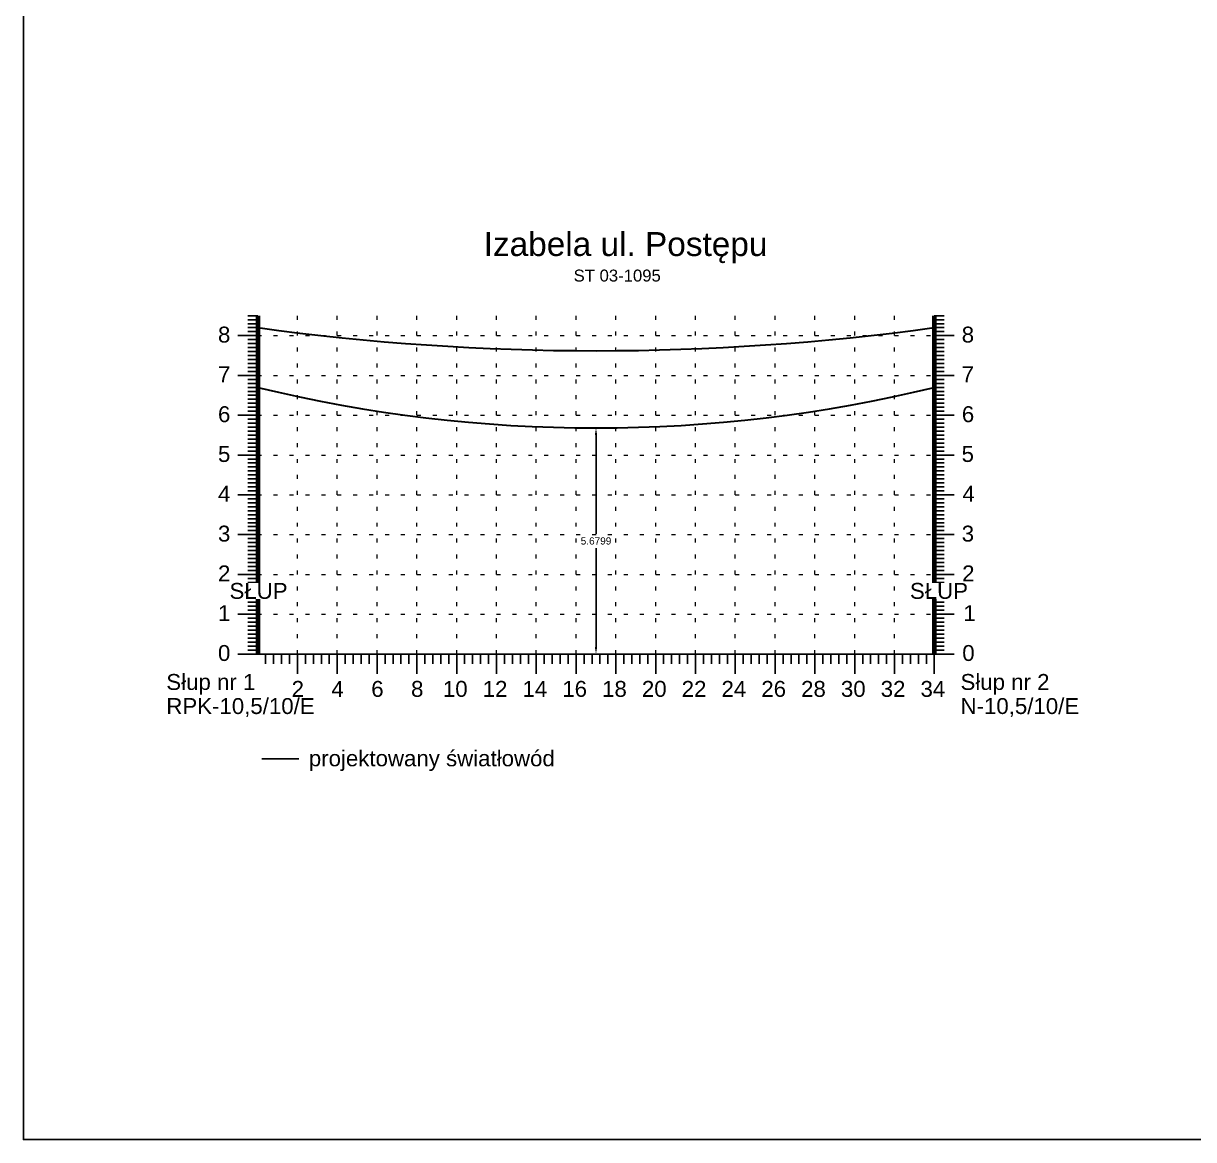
# Model space of a CAD drawing. Header units: metres. Extents: x -155 to 1812, y 681 to 886.
# Drawn here: x 684.54 to 713.94, y 740.52 to 768.57 of the extents above; entities that cross this region are included whole.
import ezdxf

# ---------------------------------------------------------------- set-up
doc = ezdxf.new("R2010")
doc.units = ezdxf.units.M
doc.header["$MEASUREMENT"] = 0
doc.linetypes.add('ACAD_ISO07W100', pattern=[3, 0, -3])
doc.styles.get("Standard").update_dxf_attribs({"font": 'arial.ttf'})
doc.dimstyles.get("Standard").update_dxf_attribs({"dimtxt": 0.18, "dimasz": 0.18, "dimexe": 0.18, "dimexo": 0.0625, "dimgap": 0.09, "dimtad": 0, "dimtih": 1, "dimtoh": 1, "dimdec": 4, "dimzin": 0, "dimdsep": 46, "dimtxsty": 'Standard', "dimcen": 0.09, "dimadec": 0, "dimazin": 0, "dimtfac": 1, "dimtdec": 4, "dimtofl": 0, "dimtmove": 0, "dimatfit": 3, "dimfxl": 1, "dimtolj": 1, "dimtzin": 0, "dimarcsym": 0})

# ---------------------------------------------------------------- blocks, each defined once
blk = doc.blocks.new('*D270')
at = {"color": 0, "lineweight": -2}
for p, q in [((698.866, 758.401), (698.749, 758.401)), ((698.929, 758.221), (698.929, 755.743)), ((698.929, 752.901), (698.929, 755.379)), ((693.091, 752.721), (699.109, 752.721))]:
    blk.add_line(p, q, dxfattribs=at)
at = {"color": 0}
for points in [[(698.959, 758.221), (698.899, 758.221), (698.929, 758.401)], [(698.899, 752.901), (698.959, 752.901), (698.929, 752.721)]]:
    blk.add_solid(points, dxfattribs=at)
at = {"layer": 'Defpoints', "color": 0}
for p in [(698.929, 758.401), (693.029, 752.721), (698.929, 752.721)]:
    blk.add_point(p, dxfattribs=at)
at = {"color": 0, "lineweight": 25, "insert": (698.929, 755.561), "char_height": 0.18, "attachment_point": 5}
blk.add_mtext('\\A1;5.6799', dxfattribs=at)

msp = doc.modelspace()

# ---------------------------------------------------------------- linework, layer by layer
for p, q in [((690.42872, 761.22119), (690.17872, 761.22119)), ((690.42872, 761.22119), (690.42872, 752.72119)), ((707.42872, 761.22119), (707.42872, 752.72119)), ((707.42872, 761.22119), (707.67872, 761.22119)), ((690.42872, 761.12119), (690.17872, 761.12119)), ((690.42872, 761.02119), (690.17872, 761.02119)), ((690.42872, 760.92119), (690.17872, 760.92119)), ((707.42872, 761.12119), (707.67872, 761.12119)), ((707.42872, 761.02119), (707.67872, 761.02119)), ((707.42872, 760.92119), (707.67872, 760.92119)), ((690.42872, 760.72119), (689.92872, 760.72119)), ((690.42872, 760.72119), (689.92872, 760.72119)), ((690.42872, 760.82119), (690.17872, 760.82119)), ((690.42872, 760.62119), (690.17872, 760.62119)), ((707.42872, 760.82119), (707.67872, 760.82119)), ((707.42872, 760.72119), (707.92872, 760.72119)), ((707.42872, 760.72119), (707.92872, 760.72119)), ((707.42872, 760.62119), (707.67872, 760.62119)), ((690.42872, 760.52119), (690.17872, 760.52119)), ((690.42872, 760.42119), (690.17872, 760.42119)), ((690.42872, 760.32119), (690.17872, 760.32119)), ((707.42872, 760.52119), (707.67872, 760.52119)), ((707.42872, 760.42119), (707.67872, 760.42119)), ((707.42872, 760.32119), (707.67872, 760.32119)), ((690.42872, 760.22119), (690.17872, 760.22119)), ((690.42872, 760.12119), (690.17872, 760.12119)), ((690.42872, 760.02119), (690.17872, 760.02119)), ((707.42872, 760.22119), (707.67872, 760.22119)), ((707.42872, 760.12119), (707.67872, 760.12119)), ((707.42872, 760.02119), (707.67872, 760.02119)), ((690.42872, 759.72119), (689.92872, 759.72119)), ((690.42872, 759.72119), (689.92872, 759.72119)), ((690.42872, 759.92119), (690.17872, 759.92119)), ((690.42872, 759.82119), (690.17872, 759.82119)), ((707.42872, 759.92119), (707.67872, 759.92119)), ((707.42872, 759.82119), (707.67872, 759.82119)), ((707.42872, 759.72119), (707.92872, 759.72119)), ((707.42872, 759.72119), (707.92872, 759.72119)), ((690.42872, 759.62119), (690.17872, 759.62119)), ((690.42872, 759.52119), (690.17872, 759.52119)), ((690.42872, 759.42119), (690.17872, 759.42119)), ((707.42872, 759.62119), (707.67872, 759.62119)), ((707.42872, 759.52119), (707.67872, 759.52119)), ((707.42872, 759.42119), (707.67872, 759.42119)), ((690.42872, 759.32119), (690.17872, 759.32119)), ((690.42872, 759.22119), (690.17872, 759.22119)), ((690.42872, 759.12119), (690.17872, 759.12119)), ((707.42872, 759.32119), (707.67872, 759.32119)), ((707.42872, 759.22119), (707.67872, 759.22119)), ((707.42872, 759.12119), (707.67872, 759.12119)), ((690.42872, 759.02119), (690.17872, 759.02119)), ((690.42872, 758.92119), (690.17872, 758.92119)), ((690.42872, 758.82119), (690.17872, 758.82119)), ((707.42872, 759.02119), (707.67872, 759.02119)), ((707.42872, 758.92119), (707.67872, 758.92119)), ((707.42872, 758.82119), (707.67872, 758.82119)), ((690.42872, 758.72119), (689.92872, 758.72119)), ((690.42872, 758.72119), (689.92872, 758.72119)), ((690.42872, 758.62119), (690.17872, 758.62119)), ((690.42872, 758.52119), (690.17872, 758.52119)), ((707.42872, 758.72119), (707.92872, 758.72119)), ((707.42872, 758.72119), (707.92872, 758.72119)), ((707.42872, 758.62119), (707.67872, 758.62119)), ((707.42872, 758.52119), (707.67872, 758.52119)), ((690.42872, 758.42119), (690.17872, 758.42119)), ((690.42872, 758.32119), (690.17872, 758.32119)), ((707.42872, 758.42119), (707.67872, 758.42119)), ((707.42872, 758.32119), (707.67872, 758.32119)), ((690.42872, 758.22119), (690.17872, 758.22119)), ((690.42872, 758.12119), (690.17872, 758.12119)), ((690.42872, 758.02119), (690.17872, 758.02119)), ((707.42872, 758.22119), (707.67872, 758.22119)), ((707.42872, 758.12119), (707.67872, 758.12119)), ((707.42872, 758.02119), (707.67872, 758.02119)), ((690.42872, 757.72119), (689.92872, 757.72119)), ((690.42872, 757.72119), (689.92872, 757.72119)), ((690.42872, 757.92119), (690.17872, 757.92119)), ((690.42872, 757.82119), (690.17872, 757.82119)), ((707.42872, 757.92119), (707.67872, 757.92119)), ((707.42872, 757.82119), (707.67872, 757.82119)), ((707.42872, 757.72119), (707.92872, 757.72119)), ((707.42872, 757.72119), (707.92872, 757.72119)), ((690.42872, 757.62119), (690.17872, 757.62119)), ((690.42872, 757.52119), (690.17872, 757.52119)), ((690.42872, 757.42119), (690.17872, 757.42119)), ((707.42872, 757.62119), (707.67872, 757.62119)), ((707.42872, 757.52119), (707.67872, 757.52119)), ((707.42872, 757.42119), (707.67872, 757.42119)), ((690.42872, 757.32119), (690.17872, 757.32119)), ((690.42872, 757.22119), (690.17872, 757.22119)), ((690.42872, 757.12119), (690.17872, 757.12119)), ((707.42872, 757.32119), (707.67872, 757.32119)), ((707.42872, 757.22119), (707.67872, 757.22119)), ((707.42872, 757.12119), (707.67872, 757.12119)), ((690.42872, 757.02119), (690.17872, 757.02119)), ((690.42872, 756.92119), (690.17872, 756.92119)), ((690.42872, 756.82119), (690.17872, 756.82119)), ((707.42872, 757.02119), (707.67872, 757.02119)), ((707.42872, 756.92119), (707.67872, 756.92119)), ((707.42872, 756.82119), (707.67872, 756.82119)), ((690.42872, 756.72119), (689.92872, 756.72119)), ((690.42872, 756.72119), (689.92872, 756.72119)), ((690.42872, 756.62119), (690.17872, 756.62119)), ((690.42872, 756.52119), (690.17872, 756.52119)), ((707.42872, 756.72119), (707.92872, 756.72119)), ((707.42872, 756.72119), (707.92872, 756.72119)), ((707.42872, 756.62119), (707.67872, 756.62119)), ((707.42872, 756.52119), (707.67872, 756.52119)), ((690.42872, 756.42119), (690.17872, 756.42119)), ((690.42872, 756.32119), (690.17872, 756.32119)), ((690.42872, 756.22119), (690.17872, 756.22119)), ((707.42872, 756.42119), (707.67872, 756.42119)), ((707.42872, 756.32119), (707.67872, 756.32119)), ((707.42872, 756.22119), (707.67872, 756.22119)), ((690.42872, 756.12119), (690.17872, 756.12119)), ((690.42872, 756.02119), (690.17872, 756.02119)), ((690.42872, 755.92119), (690.17872, 755.92119)), ((707.42872, 756.12119), (707.67872, 756.12119)), ((707.42872, 756.02119), (707.67872, 756.02119)), ((707.42872, 755.92119), (707.67872, 755.92119)), ((690.42872, 755.72119), (689.92872, 755.72119)), ((690.42872, 755.72119), (689.92872, 755.72119)), ((690.42872, 755.82119), (690.17872, 755.82119)), ((690.42872, 755.62119), (690.17872, 755.62119)), ((707.42872, 755.82119), (707.67872, 755.82119)), ((707.42872, 755.72119), (707.92872, 755.72119)), ((707.42872, 755.72119), (707.92872, 755.72119)), ((707.42872, 755.62119), (707.67872, 755.62119)), ((690.42872, 755.52119), (690.17872, 755.52119)), ((690.42872, 755.42119), (690.17872, 755.42119)), ((690.42872, 755.32119), (690.17872, 755.32119)), ((707.42872, 755.52119), (707.67872, 755.52119)), ((707.42872, 755.42119), (707.67872, 755.42119)), ((707.42872, 755.32119), (707.67872, 755.32119)), ((690.42872, 755.22119), (690.17872, 755.22119)), ((690.42872, 755.12119), (690.17872, 755.12119)), ((690.42872, 755.02119), (690.17872, 755.02119)), ((707.42872, 755.22119), (707.67872, 755.22119)), ((707.42872, 755.12119), (707.67872, 755.12119)), ((707.42872, 755.02119), (707.67872, 755.02119)), ((690.42872, 754.72119), (689.92872, 754.72119)), ((690.42872, 754.72119), (689.92872, 754.72119)), ((690.42872, 754.92119), (690.17872, 754.92119)), ((690.42872, 754.82119), (690.17872, 754.82119)), ((707.42872, 754.92119), (707.67872, 754.92119)), ((707.42872, 754.82119), (707.67872, 754.82119)), ((707.42872, 754.72119), (707.92872, 754.72119)), ((707.42872, 754.72119), (707.92872, 754.72119)), ((690.42872, 754.62119), (690.17872, 754.62119)), ((690.42872, 754.52119), (690.17872, 754.52119)), ((690.42872, 754.42119), (690.17872, 754.42119)), ((707.42872, 754.62119), (707.67872, 754.62119)), ((707.42872, 754.52119), (707.67872, 754.52119)), ((707.42872, 754.42119), (707.67872, 754.42119)), ((690.42872, 754.32119), (690.17872, 754.32119)), ((690.42872, 754.22119), (690.17872, 754.22119)), ((690.42872, 754.12119), (690.17872, 754.12119)), ((707.42872, 754.32119), (707.67872, 754.32119)), ((707.42872, 754.22119), (707.67872, 754.22119)), ((707.42872, 754.12119), (707.67872, 754.12119)), ((690.42872, 754.02119), (690.17872, 754.02119)), ((690.42872, 753.92119), (690.17872, 753.92119)), ((690.42872, 753.82119), (690.17872, 753.82119)), ((707.42872, 754.02119), (707.67872, 754.02119)), ((707.42872, 753.92119), (707.67872, 753.92119)), ((707.42872, 753.82119), (707.67872, 753.82119)), ((690.42872, 753.72119), (689.92872, 753.72119)), ((690.42872, 753.72119), (689.92872, 753.72119)), ((690.42872, 753.62119), (690.17872, 753.62119)), ((707.42872, 753.72119), (707.92872, 753.72119)), ((707.42872, 753.72119), (707.92872, 753.72119)), ((707.42872, 753.62119), (707.67872, 753.62119)), ((690.42872, 753.52119), (690.17872, 753.52119)), ((690.42872, 753.42119), (690.17872, 753.42119)), ((690.42872, 753.32119), (690.17872, 753.32119)), ((707.42872, 753.52119), (707.67872, 753.52119)), ((707.42872, 753.42119), (707.67872, 753.42119)), ((707.42872, 753.32119), (707.67872, 753.32119)), ((690.42872, 753.22119), (690.17872, 753.22119)), ((690.42872, 753.12119), (690.17872, 753.12119)), ((690.42872, 753.02119), (690.17872, 753.02119)), ((707.42872, 753.22119), (707.67872, 753.22119)), ((707.42872, 753.12119), (707.67872, 753.12119)), ((707.42872, 753.02119), (707.67872, 753.02119)), ((690.42872, 752.72119), (689.92872, 752.72119)), ((690.42872, 752.92119), (690.17872, 752.92119)), ((690.42872, 752.82119), (690.17872, 752.82119)), ((690.42872, 752.72119), (690.17872, 752.72119)), ((690.42872, 752.72119), (707.42872, 752.72119)), ((690.62872, 752.72119), (690.62872, 752.47119)), ((690.82872, 752.72119), (690.82872, 752.47119)), ((691.02872, 752.72119), (691.02872, 752.47119)), ((691.22872, 752.72119), (691.22872, 752.47119)), ((691.42872, 752.72119), (691.42872, 752.22119)), ((691.62872, 752.72119), (691.62872, 752.47119)), ((691.82872, 752.72119), (691.82872, 752.47119)), ((692.02872, 752.72119), (692.02872, 752.47119)), ((692.22872, 752.72119), (692.22872, 752.47119)), ((692.42872, 752.72119), (692.42872, 752.22119)), ((692.62872, 752.72119), (692.62872, 752.47119)), ((692.82872, 752.72119), (692.82872, 752.47119)), ((693.02872, 752.72119), (693.02872, 752.47119)), ((693.22872, 752.72119), (693.22872, 752.47119)), ((693.42872, 752.72119), (693.42872, 752.22119)), ((693.62872, 752.72119), (693.62872, 752.47119)), ((693.82872, 752.72119), (693.82872, 752.47119)), ((694.02872, 752.72119), (694.02872, 752.47119)), ((694.22872, 752.72119), (694.22872, 752.47119)), ((694.42872, 752.72119), (694.42872, 752.22119)), ((694.62872, 752.72119), (694.62872, 752.47119)), ((694.82872, 752.72119), (694.82872, 752.47119)), ((695.02872, 752.72119), (695.02872, 752.47119)), ((695.22872, 752.72119), (695.22872, 752.47119)), ((695.42872, 752.72119), (695.42872, 752.22119)), ((695.62872, 752.72119), (695.62872, 752.47119)), ((695.82872, 752.72119), (695.82872, 752.47119)), ((696.02872, 752.72119), (696.02872, 752.47119)), ((696.22872, 752.72119), (696.22872, 752.47119)), ((696.42872, 752.72119), (696.42872, 752.22119)), ((696.62872, 752.72119), (696.62872, 752.47119)), ((696.82872, 752.72119), (696.82872, 752.47119)), ((697.02872, 752.72119), (697.02872, 752.47119)), ((697.22872, 752.72119), (697.22872, 752.47119)), ((697.42872, 752.72119), (697.42872, 752.22119)), ((697.62872, 752.72119), (697.62872, 752.47119)), ((697.82872, 752.72119), (697.82872, 752.47119)), ((698.02872, 752.72119), (698.02872, 752.47119)), ((698.22872, 752.72119), (698.22872, 752.47119)), ((698.42872, 752.72119), (698.42872, 752.22119)), ((698.62872, 752.72119), (698.62872, 752.47119)), ((698.82872, 752.72119), (698.82872, 752.47119)), ((699.02872, 752.72119), (699.02872, 752.47119)), ((699.22872, 752.72119), (699.22872, 752.47119)), ((699.42872, 752.72119), (699.42872, 752.22119)), ((699.62872, 752.72119), (699.62872, 752.47119)), ((699.82872, 752.72119), (699.82872, 752.47119)), ((700.02872, 752.72119), (700.02872, 752.47119)), ((700.22872, 752.72119), (700.22872, 752.47119)), ((700.42872, 752.72119), (700.42872, 752.22119)), ((700.62872, 752.72119), (700.62872, 752.47119)), ((700.82872, 752.72119), (700.82872, 752.47119)), ((701.02872, 752.72119), (701.02872, 752.47119)), ((701.22872, 752.72119), (701.22872, 752.47119)), ((701.42872, 752.72119), (701.42872, 752.22119)), ((701.62872, 752.72119), (701.62872, 752.47119)), ((701.82872, 752.72119), (701.82872, 752.47119)), ((702.02872, 752.72119), (702.02872, 752.47119)), ((702.22872, 752.72119), (702.22872, 752.47119)), ((702.42872, 752.72119), (702.42872, 752.22119)), ((702.62872, 752.72119), (702.62872, 752.47119)), ((702.82872, 752.72119), (702.82872, 752.47119)), ((703.02872, 752.72119), (703.02872, 752.47119)), ((703.22872, 752.72119), (703.22872, 752.47119)), ((703.42872, 752.72119), (703.42872, 752.22119)), ((703.62872, 752.72119), (703.62872, 752.47119)), ((703.82872, 752.72119), (703.82872, 752.47119)), ((704.02872, 752.72119), (704.02872, 752.47119)), ((704.22872, 752.72119), (704.22872, 752.47119)), ((704.42872, 752.72119), (704.42872, 752.22119)), ((704.62872, 752.72119), (704.62872, 752.47119)), ((704.82872, 752.72119), (704.82872, 752.47119)), ((705.02872, 752.72119), (705.02872, 752.47119)), ((705.22872, 752.72119), (705.22872, 752.47119)), ((705.42872, 752.72119), (705.42872, 752.22119)), ((705.62872, 752.72119), (705.62872, 752.47119)), ((705.82872, 752.72119), (705.82872, 752.47119)), ((706.02872, 752.72119), (706.02872, 752.47119)), ((706.22872, 752.72119), (706.22872, 752.47119)), ((706.42872, 752.72119), (706.42872, 752.22119)), ((706.62872, 752.72119), (706.62872, 752.47119)), ((706.82872, 752.72119), (706.82872, 752.47119)), ((707.02872, 752.72119), (707.02872, 752.47119)), ((707.22872, 752.72119), (707.22872, 752.47119)), ((707.42872, 752.92119), (707.67872, 752.92119)), ((707.42872, 752.82119), (707.67872, 752.82119)), ((707.42872, 752.72119), (707.42872, 752.22119)), ((707.42872, 752.72119), (707.92872, 752.72119)), ((707.42872, 752.72119), (707.67872, 752.72119))]:
    msp.add_line(p, q)
at = {"lineweight": 100}
for p, q in [((690.42872, 761.22119), (690.42872, 752.72119)), ((707.42872, 761.22119), (707.42872, 752.72119))]:
    msp.add_line(p, q, dxfattribs=at)
at = {"linetype": 'ACAD_ISO07W100', "lineweight": 15, "ltscale": 0.1}
for p, q in [((691.42872, 752.72119), (691.42872, 761.22119)), ((692.42872, 752.72119), (692.42872, 761.22119)), ((693.42872, 752.72119), (693.42872, 761.22119)), ((694.42872, 752.72119), (694.42872, 761.22119)), ((695.42872, 752.72119), (695.42872, 761.22119)), ((696.42872, 752.72119), (696.42872, 761.22119)), ((697.42872, 752.72119), (697.42872, 761.22119)), ((698.42872, 752.72119), (698.42872, 761.22119)), ((699.42872, 752.72119), (699.42872, 761.22119)), ((700.42872, 752.72119), (700.42872, 761.22119)), ((701.42872, 752.72119), (701.42872, 761.22119)), ((702.42872, 752.72119), (702.42872, 761.22119)), ((703.42872, 752.72119), (703.42872, 761.22119)), ((704.42872, 752.72119), (704.42872, 761.22119)), ((705.42872, 752.72119), (705.42872, 761.22119)), ((706.42872, 752.72119), (706.42872, 761.22119)), ((707.42872, 752.72119), (707.42872, 761.22119)), ((707.42872, 752.72119), (707.42872, 761.22119)), ((707.42872, 752.72119), (707.42872, 761.22119)), ((690.42872, 760.72119), (707.42872, 760.72119)), ((690.42872, 759.72119), (707.42872, 759.72119)), ((690.42872, 758.72119), (707.42872, 758.72119)), ((690.42872, 757.72119), (707.42872, 757.72119)), ((690.42872, 756.72119), (707.42872, 756.72119)), ((690.42872, 755.72119), (707.42872, 755.72119)), ((690.42872, 754.72119), (707.42872, 754.72119)), ((690.42872, 753.72119), (707.42872, 753.72119))]:
    msp.add_line(p, q, dxfattribs=at)
at = {"color": 3, "lineweight": 25}
msp.add_line((690.53427, 750.09098), (691.46486, 750.09098), dxfattribs=at)
at = {"lineweight": 25}
msp.add_lwpolyline([(684.54271, 770.52182), (714.54271, 770.52182), (714.54271, 740.52182), (684.54271, 740.52182), (684.54271, 770.52182)], dxfattribs=at)
msp.add_lwpolyline([(684.54271, 770.52182), (714.54271, 770.52182), (714.54271, 740.52182), (684.54271, 740.52182), (684.54271, 770.52182)], dxfattribs=at)
at = {"lineweight": 30}
msp.add_arc((698.92872, 822.91568), 62.57448, 262.192913, 277.807087, dxfattribs=at)
at = {"color": 3, "lineweight": 30}
msp.add_arc((698.92872, 794.32366), 35.92259, 256.312869, 283.687131, dxfattribs=at)
msp.add_arc((698.92872, 794.32366), 35.92259, 256.312869, 283.687131, dxfattribs=at)

# ---------------------------------------------------------------- texts
for s, height, p in [('Izabela ul. Postępu', 0.6, (696.1071, 762.72147)), ('ST 03-1095', 0.3, (698.36666, 762.07978)), ('8', 0.4, (689.43146, 760.5471)), ('8', 0.4, (708.11711, 760.5471)), ('7', 0.4, (689.43146, 759.5471)), ('7', 0.4, (708.11411, 759.5471)), ('6', 0.4, (689.43146, 758.5471)), ('6', 0.4, (708.11984, 758.5471)), ('5', 0.4, (689.43146, 757.5471)), ('5', 0.4, (708.11438, 757.5471)), ('4', 0.4, (689.43146, 756.5471)), ('4', 0.4, (708.13512, 756.5471)), ('3', 0.4, (689.43146, 755.5471)), ('3', 0.4, (708.11711, 755.5471)), ('2', 0.4, (689.43146, 754.5471)), ('2', 0.4, (708.1283, 754.5471)), ('1', 0.4, (689.43146, 753.5471)), ('1', 0.4, (708.15695, 753.5471)), ('0', 0.4, (689.43146, 752.5471)), ('0', 0.4, (708.13102, 752.5471)), ('Słup nr 1', 0.4, (688.13347, 751.81928)), ('Słup nr 2', 0.4, (708.08667, 751.81928)), ('2', 0.4, (691.28191, 751.64552)), ('4', 0.4, (692.28191, 751.64552)), ('6', 0.4, (693.28191, 751.64552)), ('8', 0.4, (694.28191, 751.64552)), ('10', 0.4, (695.08191, 751.64552)), ('12', 0.4, (696.08191, 751.64552)), ('14', 0.4, (697.08191, 751.64552)), ('16', 0.4, (698.08191, 751.64552)), ('18', 0.4, (699.08191, 751.64552)), ('20', 0.4, (700.08191, 751.64552)), ('22', 0.4, (701.08191, 751.64552)), ('24', 0.4, (702.08191, 751.64552)), ('26', 0.4, (703.08191, 751.64552)), ('28', 0.4, (704.08191, 751.64552)), ('30', 0.4, (705.08191, 751.64552)), ('32', 0.4, (706.08191, 751.64552)), ('34', 0.4, (707.08191, 751.64552)), ('RPK-10,5/10/E', 0.4, (688.13347, 751.21439)), ('N-10,5/10/E', 0.4, (708.08667, 751.21439)), ('projektowany światłowód', 0.4, (691.71362, 749.90121))]:
    msp.add_text(s, height=height).set_placement(p)

# ---------------------------------------------------------------- dimensions: what is measured, and where the dimension line sits
at = {"lineweight": 25}
dim = msp.add_linear_dim(base=(698.92872, 752.72119), p1=(698.92872, 758.40107), p2=(693.02872, 752.72119), angle=90, dimstyle='Standard', dxfattribs=at)
dim.commit()
dim.dimension.update_dxf_attribs({"geometry": '*D270', "text_midpoint": (698.92872, 755.56113)})

# ---------------------------------------------------------------- next in the draw order: texts
at = {"lineweight": 18, "char_height": 0.4, "attachment_point": 1, "bg_fill": 3, "box_fill_scale": 1, "bg_fill_color": 256, "bg_fill_transparency": 0}
for insert in [(689.72062, 754.5074), (706.8155, 754.5074)]:
    msp.add_mtext_dynamic_manual_height_columns('SŁUP', width=1.5368437, gutter_width=2, heights=[-0.41364], dxfattribs=dict(at, insert=insert))

doc.saveas('drawing.dxf')
